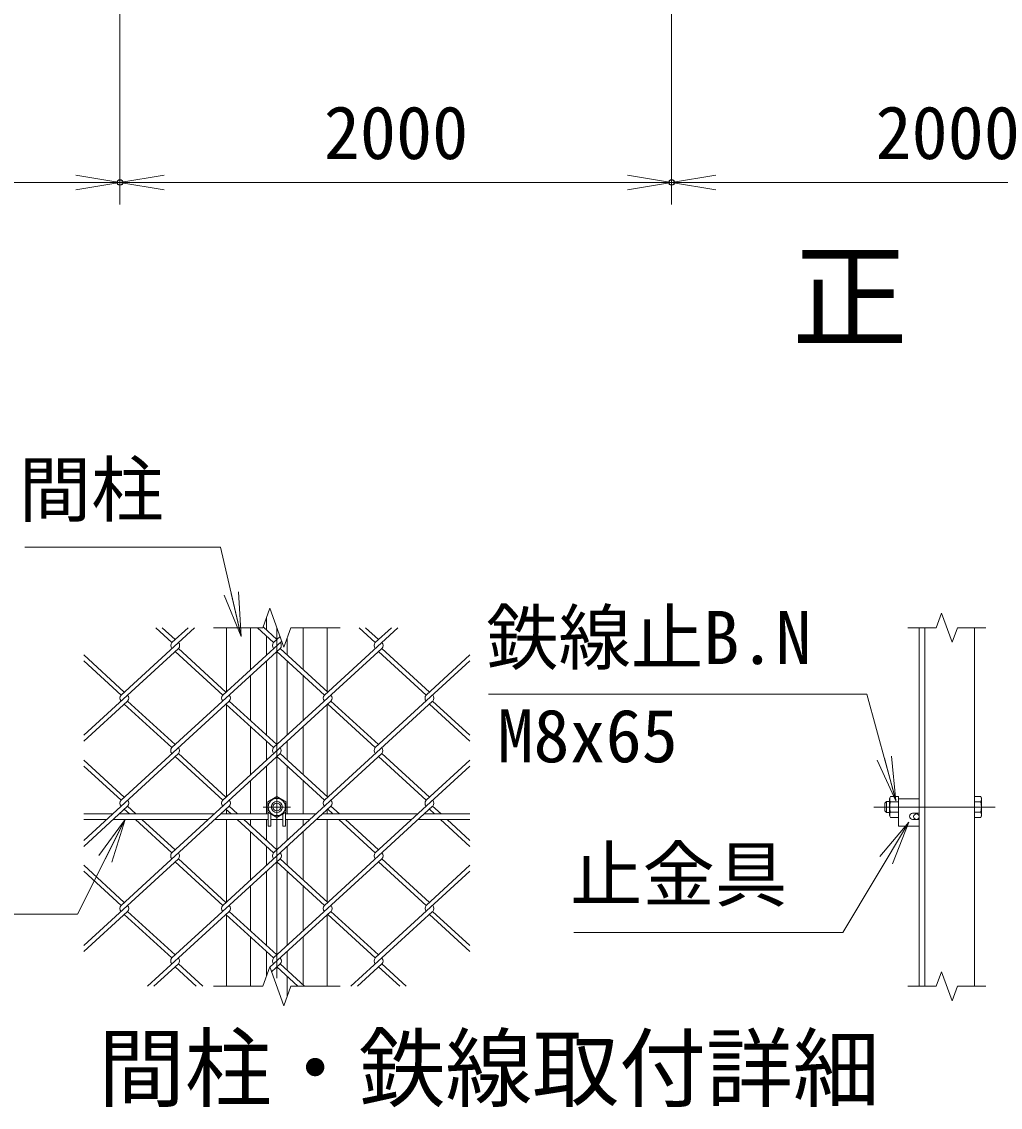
# Model space of a CAD drawing. Units: millimetres at full size. Extents: x -16800 to 16800, y -11880 to 11880.
# Drawn here: x -11426 to -7879, y -7895 to -3960 of the extents above; entities that cross this region are included whole.
import ezdxf
from ezdxf.enums import TextEntityAlignment as Align

# ---------------------------------------------------------------- set-up
doc = ezdxf.new("R2010")
doc.units = ezdxf.units.MM
doc.header["$LTSCALE"] = 40
doc.header["$PDMODE"] = 32
doc.header["$PDSIZE"] = 20
doc.linetypes.add('USER1', pattern=[50.8, 31.75, -6.35, 6.35, -6.35])
for name, color, linetype, lineweight in [('0-0_D-STR1', 1, 'Continuous', 18), ('0-1_D-BMK', 2, 'USER1', 13), ('0-2_D-STR3', 3, 'Continuous', 13), ('0-6_D-STR-DIM', 7, 'Continuous', 13), ('0-7_0', 7, 'Continuous', 18), ('0-9_D-STR-TXT', 7, 'Continuous', 13), ('0-A_D-STR2', 7, 'Continuous', 13), ('0-B_D-TTL-TXT', 7, 'Continuous', 13)]:
    doc.layers.add(name, color=color, linetype=linetype, lineweight=lineweight)
doc.layers.add('0-8_Defpoints', color=253, linetype='Continuous')
doc.styles.add('ＭＳ ゴシック', font='')
doc.styles.get('ＭＳ ゴシック').set_extended_font_data('MS Gothic')

# ---------------------------------------------------------------- blocks, each defined once
blk = doc.blocks.new('_Open')
at = {"layer": '0-7_0'}
blk.add_line((-40, 6.67), (0, 0), dxfattribs=at)
blk.add_lwpolyline([(-40, -6.67), (0, 0), (-40, 0)], dxfattribs=at)

msp = doc.modelspace()

# ---------------------------------------------------------------- linework, layer by layer
at = {"layer": '0-0_D-STR1'}
for p, q in [((-10538.86, -6118.65), (-10538.86, -6164.92)), ((-10683.86, -6388.21), (-10683.86, -6156.57)), ((-10596.36, -6308.04), (-10596.36, -6156.57)), ((-10406.36, -6308.04), (-10406.36, -6156.57)), ((-10318.86, -6388.21), (-10318.86, -6156.57)), ((-8172.75, -7456.57), (-8172.75, -6156.57)), ((-8152.75, -7456.57), (-8152.75, -6156.57)), ((-7972.75, -7456.57), (-7972.75, -6156.57)), ((-10538.86, -6186.62), (-10538.86, -6255.35)), ((-10463.86, -6194.5), (-10463.86, -6255.35)), ((-10538.86, -6277.05), (-10538.86, -6546.12)), ((-10463.86, -6277.05), (-10463.86, -6546.12)), ((-10596.36, -6493.43), (-10596.36, -6329.74)), ((-10406.36, -6493.43), (-10406.36, -6329.74)), ((-10683.86, -6769.41), (-10683.86, -6434.95)), ((-10318.86, -6769.41), (-10318.86, -6434.95)), ((-10596.36, -6689.23), (-10596.36, -6515.13)), ((-10406.36, -6689.23), (-10406.36, -6515.13)), ((-10538.86, -6567.82), (-10538.86, -6636.54)), ((-10463.86, -6567.82), (-10463.86, -6636.54)), ((-10538.86, -6658.25), (-10538.86, -6831.57)), ((-10463.86, -6658.25), (-10463.86, -6831.57)), ((-10596.36, -6831.57), (-10596.36, -6710.94)), ((-10406.36, -6831.57), (-10406.36, -6710.94)), ((-10683.86, -6831.57), (-10683.86, -6816.15)), ((-10318.86, -6831.57), (-10318.86, -6816.15)), ((-10683.86, -7150.61), (-10683.86, -6851.57)), ((-10596.36, -6874.63), (-10596.36, -6851.57)), ((-10538.86, -6851.57), (-10538.86, -6927.32)), ((-10463.86, -6851.57), (-10463.86, -6927.32)), ((-10406.36, -6874.63), (-10406.36, -6851.57)), ((-10318.86, -7150.61), (-10318.86, -6851.57)), ((-10596.36, -7070.43), (-10596.36, -6896.33)), ((-10406.36, -7070.43), (-10406.36, -6896.33)), ((-10538.86, -6949.02), (-10538.86, -7017.74)), ((-10463.86, -6949.02), (-10463.86, -7017.74)), ((-10538.86, -7039.44), (-10538.86, -7308.51)), ((-10463.86, -7039.44), (-10463.86, -7308.51)), ((-10596.36, -7255.83), (-10596.36, -7092.13)), ((-10406.36, -7255.83), (-10406.36, -7092.13)), ((-10683.86, -7456.57), (-10683.86, -7197.35)), ((-10318.86, -7456.57), (-10318.86, -7197.35)), ((-10596.36, -7456.57), (-10596.36, -7277.53)), ((-10406.36, -7451.63), (-10406.36, -7277.53)), ((-10538.86, -7330.22), (-10538.86, -7418.65)), ((-10463.86, -7330.22), (-10463.86, -7398.94)), ((-10463.86, -7420.64), (-10463.86, -7494.5))]:
    msp.add_line(p, q, dxfattribs=at)
at = {"layer": '0-1_D-BMK'}
for p, q in [((-10501.36, -6156.57), (-10501.36, -7456.57)), ((-10451.36, -6806.57), (-10551.36, -6806.57)), ((-8337.73, -6806.57), (-7897.75, -6806.57))]:
    msp.add_line(p, q, dxfattribs=at)
at = {"layer": '0-2_D-STR3'}
for p, q in [((-10501.36, -6769.05), (-10533.86, -6787.81)), ((-10533.86, -6787.81), (-10533.86, -6825.34)), ((-10468.86, -6787.81), (-10501.36, -6769.05)), ((-10468.86, -6825.34), (-10468.86, -6787.81)), ((-8291.75, -6786.57), (-8297.75, -6792.57)), ((-8297.75, -6792.57), (-8297.75, -6820.57)), ((-8291.75, -6786.57), (-8291.75, -6826.57)), ((-8280.25, -6786.57), (-8291.75, -6786.57)), ((-8276.62, -6769.05), (-8280.25, -6775.32)), ((-8280.25, -6837.82), (-8280.25, -6775.32)), ((-8247.75, -6769.05), (-8276.62, -6769.05)), ((-8247.75, -6787.81), (-8276.62, -6787.81)), ((-8247.75, -6844.1), (-8247.75, -6769.05)), ((-8247.75, -6776.57), (-8172.75, -6776.57)), ((-8247.75, -6776.57), (-8247.75, -6876.57)), ((-7972.75, -6769.05), (-7949.73, -6769.05)), ((-7972.75, -6769.05), (-7972.75, -6844.1)), ((-7972.75, -6787.81), (-7949.73, -6787.81)), ((-7946.25, -6775.07), (-7949.73, -6769.05)), ((-7946.25, -6775.07), (-7946.25, -6838.07)), ((-11096.65, -6831.57), (-11201.36, -6831.57)), ((-10728.02, -6831.57), (-11072.97, -6831.57)), ((-10532.61, -6831.57), (-10704.33, -6831.57)), ((-10533.86, -6825.34), (-10501.36, -6844.1)), ((-10532.61, -6826.06), (-10532.61, -6876.57)), ((-10522.61, -6831.83), (-10522.61, -6876.57)), ((-10501.36, -6844.1), (-10468.86, -6825.34)), ((-10480.11, -6831.83), (-10480.11, -6876.57)), ((-10470.11, -6826.06), (-10470.11, -6876.57)), ((-10359.38, -6831.57), (-10470.11, -6831.57)), ((-9990.74, -6831.57), (-10335.69, -6831.57)), ((-9801.36, -6831.57), (-9967.06, -6831.57)), ((-8291.75, -6826.57), (-8297.75, -6820.57)), ((-8280.25, -6826.57), (-8291.75, -6826.57)), ((-8276.62, -6844.1), (-8280.25, -6837.82)), ((-8247.75, -6825.34), (-8276.62, -6825.34)), ((-8247.75, -6844.1), (-8276.62, -6844.1)), ((-8196.5, -6829.07), (-8172.75, -6829.07)), ((-7972.75, -6825.34), (-7949.73, -6825.34)), ((-7972.75, -6844.1), (-7949.73, -6844.1)), ((-7946.25, -6838.07), (-7949.73, -6844.1)), ((-11118.48, -6851.57), (-11201.36, -6851.57)), ((-10749.84, -6851.57), (-11094.8, -6851.57)), ((-10532.61, -6851.57), (-10726.16, -6851.57)), ((-10532.61, -6876.57), (-10522.61, -6876.57)), ((-10480.11, -6851.57), (-10522.61, -6851.57)), ((-10480.11, -6876.57), (-10470.11, -6876.57)), ((-10381.2, -6851.57), (-10470.11, -6851.57)), ((-10012.56, -6851.57), (-10357.52, -6851.57)), ((-9801.36, -6851.57), (-9988.88, -6851.57)), ((-8247.75, -6876.57), (-8172.75, -6876.57)), ((-8196.5, -6851.57), (-8172.75, -6851.57)), ((-8172.75, -6851.57), (-8172.75, -6876.57))]:
    msp.add_line(p, q, dxfattribs=at)
for centre, radius in [((-10501.36, -6806.57), 31.25), ((-10501.36, -6806.57), 20), ((-10501.36, -6806.57), 14), ((-8182.75, -6841.57), 10)]:
    msp.add_circle(centre, radius, dxfattribs=at)
for centre, radius, start, end in [((-8217.43, -6806.57), 62.1, 162.4121, 197.5879), ((-8262.91, -6778.43), 16.61, 145.61586, 214.38414), ((-7963.44, -6778.43), 16.61, 325.61585, 34.38415), ((-8008.92, -6806.57), 62.1, 342.4121, 17.5879), ((-8262.91, -6834.72), 16.61, 145.61584, 214.38415), ((-8196.5, -6840.32), 11.25, 90, 270), ((-7963.44, -6834.72), 16.61, 325.61585, 34.38415)]:
    msp.add_arc(centre, radius, start, end, dxfattribs=at)
at = {"layer": '0-6_D-STR-DIM'}
for p, q in [((-11070.08, -1842.48), (-11070.08, -4622.48)), ((-11070.08, -1842.48), (-11070.08, -4622.48)), ((-9070.08, -1842.48), (-9070.08, -4622.48)), ((-9070.08, -1842.48), (-9070.08, -4622.48)), ((-13070.08, -4542.48), (-11070.08, -4542.48)), ((-11070.08, -4542.48), (-9070.08, -4542.48)), ((-9070.08, -4542.48), (-7070.08, -4542.48)), ((-10552.67, -6156.57), (-10731.36, -6156.57)), ((-10271.36, -6156.57), (-10450.06, -6156.57)), ((-8214, -6156.57), (-8111.23, -6156.57)), ((-8034.27, -6156.57), (-7931.5, -6156.57)), ((-10552.67, -7456.57), (-10731.36, -7456.57)), ((-10271.36, -7456.57), (-10450.06, -7456.57)), ((-8214, -7456.57), (-8111.23, -7456.57)), ((-8034.27, -7456.57), (-7931.5, -7456.57))]:
    msp.add_line(p, q, dxfattribs=at)
for points in [[(-10552.67, -6156.57), (-10527.01, -6086.1), (-10475.71, -6227.05), (-10450.06, -6156.57)], [(-8034.27, -6156.57), (-8053.51, -6209.43), (-8091.99, -6103.71), (-8111.23, -6156.57)], [(-10552.67, -7456.57), (-10527.01, -7386.1), (-10475.71, -7527.05), (-10450.06, -7456.57)], [(-8034.27, -7456.57), (-8053.51, -7509.43), (-8091.99, -7403.71), (-8111.23, -7456.57)]]:
    msp.add_lwpolyline(points, dxfattribs=at)
at = {"layer": '0-8_Defpoints'}
for p in [(-11070.08, -4542.48), (-9070.08, -4542.48)]:
    msp.add_point(p, dxfattribs=at)
at = {"layer": '0-9_D-STR-TXT'}
for points in [[(-11414.53, -5864.42), (-10705.25, -5864.42), (-10631.1, -6187.05)], [(-9733.67, -6397.37), (-8362.46, -6397.37), (-8257.42, -6781.94)], [(-11947.3, -7195.46), (-11223.81, -7195.46), (-11052.05, -6853.36)], [(-9425.11, -7261.74), (-8449.84, -7261.74), (-8211.25, -6863.83)]]:
    msp.add_lwpolyline(points, dxfattribs=at)
at = {"layer": '0-A_D-STR2'}
for p, q in [((-10799.71, -6156.57), (-11066.16, -6400.73)), ((-10881.84, -6210.13), (-10940.29, -6156.57)), ((-10870, -6199.28), (-10916.61, -6156.57)), ((-10822.8, -6156.57), (-10881.55, -6210.4)), ((-10513.2, -6210.13), (-10571.66, -6156.57)), ((-10501.36, -6199.28), (-10551.49, -6153.35)), ((-10062.43, -6156.57), (-10328.89, -6400.73)), ((-10144.57, -6210.13), (-10203.02, -6156.57)), ((-10132.72, -6199.28), (-10179.33, -6156.57)), ((-10086.11, -6156.57), (-10144.57, -6210.13)), ((-10483.78, -6204.87), (-10697.52, -6400.73)), ((-10489.71, -6188.6), (-10513.2, -6210.13)), ((-10858.16, -6231.83), (-11201.36, -6546.32)), ((-11054.32, -6389.88), (-11201.36, -6255.14)), ((-10489.52, -6231.83), (-10881.84, -6591.33)), ((-10697.52, -6400.73), (-10870, -6242.69)), ((-10685.68, -6389.88), (-10858.16, -6231.83)), ((-10120.88, -6231.83), (-10513.2, -6591.33)), ((-10328.89, -6400.73), (-10501.36, -6242.69)), ((-10317.04, -6389.88), (-10489.52, -6231.83)), ((-9960.25, -6400.73), (-10132.72, -6242.69)), ((-9948.41, -6389.88), (-10120.88, -6231.83)), ((-9801.36, -6255.14), (-9960.25, -6400.73)), ((-11066.16, -6400.73), (-11201.36, -6276.84)), ((-9801.36, -6276.84), (-10144.57, -6591.33)), ((-11042.48, -6422.43), (-11201.36, -6568.02)), ((-10673.84, -6422.43), (-11066.16, -6781.93)), ((-10881.84, -6591.33), (-11054.32, -6433.28)), ((-10870, -6580.48), (-11042.48, -6422.43)), ((-10305.2, -6422.43), (-10697.52, -6781.93)), ((-10513.21, -6591.33), (-10685.68, -6433.28)), ((-10501.36, -6580.48), (-10673.84, -6422.43)), ((-9936.56, -6422.43), (-10328.89, -6781.93)), ((-10144.57, -6591.33), (-10316.01, -6434.23)), ((-10132.72, -6580.48), (-10305.2, -6422.43)), ((-9801.36, -6568.02), (-9948.41, -6433.28)), ((-9801.36, -6546.32), (-9936.56, -6422.43)), ((-10858.16, -6613.03), (-11201.36, -6927.52)), ((-11054.32, -6771.08), (-11201.36, -6636.34)), ((-10489.52, -6613.03), (-10881.84, -6972.53)), ((-10697.52, -6781.93), (-10870, -6623.88)), ((-10685.68, -6771.08), (-10858.16, -6613.03)), ((-10120.88, -6613.03), (-10513.2, -6972.53)), ((-10328.89, -6781.93), (-10501.36, -6623.88)), ((-10317.04, -6771.08), (-10489.52, -6613.03)), ((-9960.25, -6781.93), (-10132.72, -6623.88)), ((-9948.41, -6771.08), (-10120.88, -6613.03)), ((-9801.36, -6636.34), (-9960.25, -6781.93)), ((-11066.16, -6781.93), (-11201.36, -6658.04)), ((-9801.36, -6658.04), (-10144.57, -6972.53)), ((-11042.48, -6803.63), (-11201.36, -6949.22)), ((-10673.84, -6803.63), (-11066.16, -7163.13)), ((-11011.99, -6831.57), (-11042.48, -6803.63)), ((-10305.2, -6803.63), (-10697.52, -7163.13)), ((-10643.35, -6831.57), (-10673.84, -6803.63)), ((-9936.56, -6803.63), (-10328.89, -7163.13)), ((-10274.71, -6831.57), (-10305.2, -6803.63)), ((-9906.07, -6831.57), (-9936.56, -6803.63)), ((-11035.67, -6831.57), (-11054.32, -6814.48)), ((-10667.03, -6831.57), (-10685.68, -6814.48)), ((-10298.39, -6831.57), (-10317.04, -6814.48)), ((-9929.75, -6831.57), (-9948.41, -6814.48)), ((-10881.84, -6972.53), (-11013.84, -6851.57)), ((-10870, -6961.68), (-10990.16, -6851.57)), ((-10513.2, -6972.53), (-10645.21, -6851.57)), ((-10501.36, -6961.68), (-10621.52, -6851.57)), ((-10144.57, -6972.53), (-10276.57, -6851.57)), ((-10132.72, -6961.68), (-10252.88, -6851.57)), ((-9801.36, -6949.22), (-9907.93, -6851.57)), ((-9801.36, -6927.52), (-9884.25, -6851.57)), ((-10858.16, -6994.23), (-11201.36, -7308.72)), ((-10489.52, -6994.23), (-10881.84, -7353.73)), ((-10685.68, -7152.28), (-10858.16, -6994.23)), ((-10120.88, -6994.23), (-10513.2, -7353.73)), ((-10317.04, -7152.28), (-10489.52, -6994.23)), ((-9948.41, -7152.28), (-10120.88, -6994.23)), ((-11054.32, -7152.28), (-11201.36, -7017.54)), ((-11066.16, -7163.13), (-11201.36, -7039.24)), ((-10697.52, -7163.13), (-10870, -7005.08)), ((-10328.89, -7163.13), (-10501.36, -7005.08)), ((-9801.36, -7039.24), (-10144.57, -7353.73)), ((-9960.25, -7163.13), (-10132.72, -7005.08)), ((-9801.36, -7017.54), (-9960.25, -7163.13)), ((-11042.48, -7184.83), (-11201.36, -7330.42)), ((-10881.84, -7353.73), (-11054.32, -7195.68)), ((-10870, -7342.88), (-11042.48, -7184.83)), ((-10673.84, -7184.83), (-10970.4, -7456.57)), ((-10513.2, -7353.73), (-10685.68, -7195.68)), ((-10501.36, -7342.88), (-10673.84, -7184.83)), ((-10305.2, -7184.83), (-10526.47, -7387.59)), ((-10144.57, -7353.73), (-10317.04, -7195.68)), ((-10132.72, -7342.88), (-10305.2, -7184.83)), ((-9936.56, -7184.83), (-10233.12, -7456.57)), ((-9801.36, -7330.42), (-9948.41, -7195.68)), ((-9801.36, -7308.72), (-9936.56, -7184.83)), ((-10858.16, -7375.43), (-10946.71, -7456.57)), ((-10793.29, -7456.57), (-10870, -7386.28)), ((-10769.61, -7456.57), (-10858.16, -7375.43)), ((-10489.52, -7375.43), (-10520.55, -7403.86)), ((-10424.65, -7456.57), (-10501.36, -7386.28)), ((-10400.97, -7456.57), (-10489.52, -7375.43)), ((-10120.88, -7375.43), (-10209.44, -7456.57)), ((-10056.01, -7456.57), (-10132.72, -7386.28)), ((-10032.33, -7456.57), (-10120.88, -7375.43))]:
    msp.add_line(p, q, dxfattribs=at)
for centre, start, end in [((-10869.74, -6221.28), 137.5, 222.5), ((-10869.74, -6221.28), 317.5, 42.5), ((-10501.1, -6221.28), 137.5, 222.5), ((-10501.1, -6221.28), 317.5, 42.5), ((-10132.46, -6221.28), 137.5, 222.5), ((-10132.46, -6221.28), 317.5, 42.5), ((-11054.32, -6411.58), 137.5, 222.5), ((-11054.32, -6411.58), 317.5, 42.5), ((-10685.68, -6411.58), 137.5, 222.5), ((-10685.68, -6411.58), 317.5, 42.5), ((-10317.04, -6411.58), 137.5, 222.5), ((-10317.04, -6411.58), 317.5, 42.5), ((-9948.14, -6411.88), 137.5, 222.5), ((-9948.14, -6411.88), 317.5, 42.5), ((-10870.03, -6602.21), 137.5, 222.5), ((-10870.03, -6602.21), 317.5, 42.5), ((-10501.39, -6602.21), 137.5, 222.5), ((-10501.39, -6602.21), 317.5, 42.5), ((-10132.75, -6602.21), 137.5, 222.5), ((-10132.75, -6602.21), 317.5, 42.5), ((-11054.32, -6792.78), 137.5, 222.5), ((-11054.32, -6792.78), 317.5, 42.5), ((-10685.68, -6792.78), 137.5, 222.5), ((-10685.68, -6792.78), 317.5, 42.5), ((-10317.04, -6792.78), 137.5, 222.5), ((-10317.04, -6792.78), 317.5, 42.5), ((-9948.14, -6793.08), 137.5, 222.5), ((-9948.14, -6793.08), 317.5, 42.5), ((-10870.03, -6983.41), 137.5, 222.5), ((-10870.03, -6983.41), 317.5, 42.5), ((-10501.07, -6983.65), 137.5, 222.5), ((-10501.07, -6983.65), 317.5, 42.5), ((-10132.43, -6983.65), 137.5, 222.5), ((-10132.43, -6983.65), 317.5, 42.5), ((-11054.03, -7174.25), 137.5, 222.5), ((-11054.03, -7174.25), 317.5, 42.5), ((-10685.39, -7174.25), 137.5, 222.5), ((-10685.39, -7174.25), 317.5, 42.5), ((-10316.75, -7174.25), 137.5, 222.5), ((-10316.75, -7174.25), 317.5, 42.5), ((-9947.84, -7174.55), 137.5, 222.5), ((-9947.84, -7174.55), 317.5, 42.5), ((-10870.03, -7364.61), 137.5, 222.5), ((-10870.03, -7364.61), 317.5, 42.5), ((-10501.07, -7364.85), 137.5, 222.5), ((-10501.07, -7364.85), 317.5, 42.5), ((-10132.43, -7364.85), 137.5, 222.5), ((-10132.43, -7364.85), 317.5, 42.5)]:
    msp.add_arc(centre, 16.06, start, end, dxfattribs=at)

# ---------------------------------------------------------------- block references
at = {"layer": '0-6_D-STR-DIM', "xscale": 4, "yscale": 4}
for p in [(-11070.08, -4542.48), (-9070.08, -4542.48)]:
    msp.add_blockref('_Open', p, dxfattribs=at)
at = {"layer": '0-6_D-STR-DIM', "xscale": 4, "yscale": 4, "rotation": 180}
for p in [(-11070.08, -4542.48), (-9070.08, -4542.48)]:
    msp.add_blockref('_Open', p, dxfattribs=at)
at = {"layer": '0-9_D-STR-TXT', "xscale": 4, "yscale": 4}
for p, rotation in [((-10630.65, -6189), 282.94348), ((-8256.9, -6783.87), 285.27617), ((-11051.15, -6851.57), 63.34043), ((-8210.22, -6862.11), 59.05204)]:
    msp.add_blockref('_Open', p, dxfattribs=dict(at, rotation=rotation))

# ---------------------------------------------------------------- texts
at = {"layer": '0-6_D-STR-DIM', "style": 'ＭＳ ゴシック'}
for p in [(-10331.16, -4515.49), (-8331.16, -4515.49)]:
    msp.add_text('2000', height=192.4, dxfattribs=at).set_placement(p, align=Align.BOTTOM_LEFT)
at = {"layer": '0-9_D-STR-TXT', "style": 'ＭＳ ゴシック'}
for s, p in [('間柱', (-11436.86, -5809.51)), ('鉄線止B.N', (-9742.81, -6346.01)), ('M8x65', (-9702.05, -6702.19)), ('止金具', (-9438.31, -7204.8))]:
    msp.add_text(s, height=192.4, dxfattribs=at).set_placement(p, align=Align.BOTTOM_LEFT)
at = {"layer": '0-B_D-TTL-TXT', "style": 'ＭＳ ゴシック'}
for s, height, p in [('正\u3000面\u3000図', 307.9, (-8633.96, -5201.69)), ('間柱・鉄線取付詳細', 230.8, (-11149.5, -7938.19))]:
    msp.add_text(s, height=height, dxfattribs=at).set_placement(p, align=Align.BOTTOM_LEFT)

doc.saveas('drawing.dxf')
